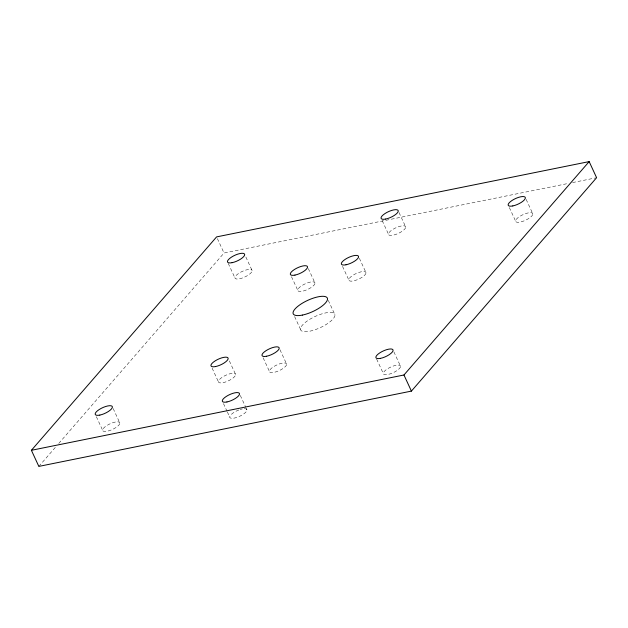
<?xml version="1.0" encoding="UTF-8"?>
<svg xmlns="http://www.w3.org/2000/svg" width="628" height="628" viewBox="0 0 628 628"><rect width="100%" height="100%" fill="white"/><g stroke="black" fill="none" stroke-linecap="round" stroke-linejoin="round"><path stroke-width="0.47" stroke-dasharray="3.14 2.35" d="M38.842 466.4L56.206 446.398M58.781 443.431L224.039 253.013L568.756 183.337M572.595 182.56L595.642 177.905M526.162 199.437L532.827 213.85A9.389 3.069 -24.8 0 1 520.243 222.053A9.389 3.069 -24.8 0 1 519.568 216.534A9.389 3.069 -24.8 0 1 532.827 213.85M509.332 207.538L515.596 221.103M399.047 212.562L405.704 226.975A9.389 3.069 -24.8 0 1 393.128 235.178A9.389 3.069 -24.8 0 1 392.445 229.66A9.389 3.069 -24.8 0 1 405.704 226.975M382.209 220.664L388.481 234.228M359.357 258.289L366.022 272.701A9.389 3.069 -24.8 0 1 353.438 280.904A9.389 3.069 -24.8 0 1 352.763 275.386A9.389 3.069 -24.8 0 1 366.022 272.701M393.882 351.853L400.538 366.273A9.389 3.069 -24.8 0 1 387.963 374.469A9.389 3.069 -24.8 0 1 387.28 368.95A9.389 3.069 -24.8 0 1 400.538 366.273M342.527 266.39L348.791 279.955M376.651 359.106L383.316 373.527M328.287 300.388L334.952 314.801A18.785 6.147 -24.8 0 1 309.785 331.199A18.785 6.147 -24.8 0 1 308.434 320.162A18.785 6.147 -24.8 0 1 334.952 314.801M308.324 268.603L314.989 283.016A9.389 3.069 -24.8 0 1 302.406 291.219A9.389 3.069 -24.8 0 1 301.73 285.701A9.389 3.069 -24.8 0 1 314.989 283.016M291.486 276.705L297.758 290.269M294.618 316.591L300.498 329.308M245.862 257.017L252.134 270.589A9.389 3.069 -24.8 0 1 239.551 278.785A9.389 3.069 -24.8 0 1 238.876 273.266A9.389 3.069 -24.8 0 1 252.134 270.589M279.994 349.741L286.651 364.154A9.389 3.069 -24.8 0 1 274.067 372.357A9.389 3.069 -24.8 0 1 273.392 366.838A9.389 3.069 -24.8 0 1 286.651 364.154M217.382 238.601L224.039 253.013M228.239 263.422L234.903 277.843M263.156 357.842L269.42 371.407M229.346 360.904L235.618 374.469A9.389 3.069 -24.8 0 1 223.034 382.672A9.389 3.069 -24.8 0 1 222.359 377.153A9.389 3.069 -24.8 0 1 235.618 374.469M240.304 395.467L245.791 407.337M246.184 408.184L246.969 409.88M212.115 368.157L218.387 381.722M223.466 403.569L226.998 411.199M227.391 412.046L229.738 417.133M113.189 408.593L119.846 423.005A9.389 3.069 -24.8 0 1 107.262 431.208A9.389 3.069 -24.8 0 1 106.587 425.69A9.389 3.069 -24.8 0 1 119.846 423.005M96.351 416.694L102.623 430.259M244.166 408.695A9.389 3.069 -24.8 0 1 242.565 414.731A9.389 3.069 -24.8 0 1 229.887 417.557A9.389 3.069 -24.8 0 1 239.464 409.739M240.202 409.495A9.389 3.069 -24.8 0 1 242.322 408.938"/><path stroke-width="0.94" d="M31.4 450.292L216.597 236.897L589.158 161.6L596.6 177.708L411.403 391.103L38.842 466.4L31.4 450.292L403.961 374.987L589.158 161.6M403.961 374.987L411.403 391.103M302.343 315.091A18.785 6.147 -24.8 0 0 327.502 298.692A18.785 6.147 -24.8 0 0 300.985 304.054A18.785 6.147 -24.8 0 0 302.343 315.091M294.956 275.103A9.389 3.069 -24.8 0 0 307.539 266.908A9.389 3.069 -24.8 0 0 294.281 269.585A9.389 3.069 -24.8 0 0 294.956 275.103M215.592 366.556A9.389 3.069 -24.8 0 0 228.168 358.36A9.389 3.069 -24.8 0 0 214.909 361.037A9.389 3.069 -24.8 0 0 215.592 366.556M266.625 356.241A9.389 3.069 -24.8 0 0 279.209 348.045A9.389 3.069 -24.8 0 0 265.95 350.722A9.389 3.069 -24.8 0 0 266.625 356.241M345.997 264.788A9.389 3.069 -24.8 0 0 358.58 256.593A9.389 3.069 -24.8 0 0 345.314 259.27A9.389 3.069 -24.8 0 0 345.997 264.788M226.936 401.967A9.389 3.069 -24.8 0 0 239.519 393.772A9.389 3.069 -24.8 0 0 226.261 396.449A9.389 3.069 -24.8 0 0 226.936 401.967M385.678 219.062A9.389 3.069 -24.8 0 0 398.262 210.867A9.389 3.069 -24.8 0 0 385.003 213.544A9.389 3.069 -24.8 0 0 385.678 219.062M512.801 205.937A9.389 3.069 -24.8 0 0 525.377 197.742A9.389 3.069 -24.8 0 0 512.118 200.418A9.389 3.069 -24.8 0 0 512.801 205.937M380.513 358.36A9.389 3.069 -24.8 0 0 393.097 350.157A9.389 3.069 -24.8 0 0 379.838 352.842A9.389 3.069 -24.8 0 0 380.513 358.36M99.821 415.092A9.389 3.069 -24.8 0 0 112.404 406.897A9.389 3.069 -24.8 0 0 99.145 409.574A9.389 3.069 -24.8 0 0 99.821 415.092M232.101 262.677A9.389 3.069 -24.8 0 0 244.685 254.473A9.389 3.069 -24.8 0 0 231.426 257.158A9.389 3.069 -24.8 0 0 232.101 262.677"/></g></svg>
